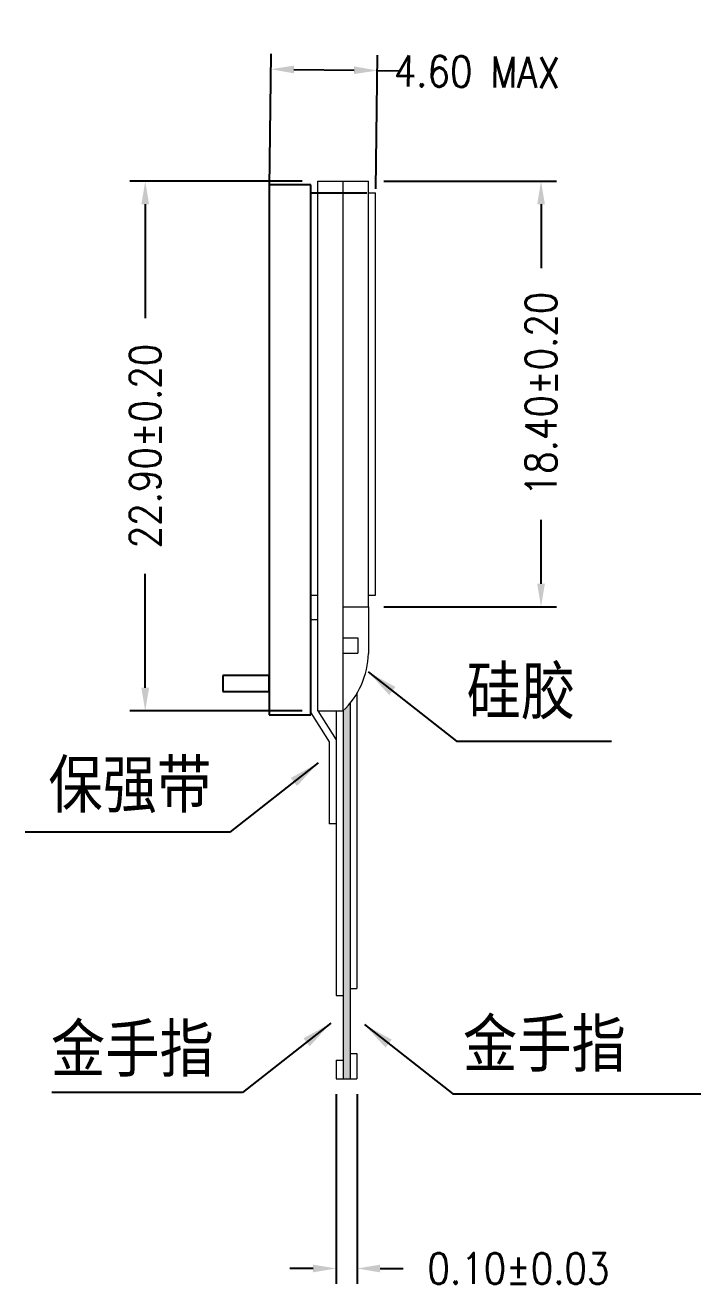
# Model space of a CAD drawing. Extents: x 612 to 1145, y -75 to 210.
# Drawn here: x 1100.9 to 1144.7, y 99.9 to 181.8 of the extents above; entities that cross this region are included whole.
import ezdxf

# ---------------------------------------------------------------- set-up
doc = ezdxf.new("R2010")
doc.units = 0
doc.layers.get('0').update_dxf_attribs({"linetype": 'CONTINUOUS'})
doc.layers.get('DEFPOINTS').update_dxf_attribs({"linetype": 'CONTINUOUS'})
doc.layers.add('Note', color=7, linetype='CONTINUOUS')
doc.layers.add('粗实线', color=7, linetype='CONTINUOUS', lineweight=18)
doc.layers.add('细实线', color=7, linetype='CONTINUOUS', lineweight=9)
doc.styles.get("Standard").update_dxf_attribs({"font": 'romans.shx', "width": 0.85})
doc.dimstyles.get("Standard").update_dxf_attribs({"dimtxt": 0.18, "dimasz": 0.18, "dimexe": 0.18, "dimexo": 0.0625, "dimgap": 0.09, "dimtad": 0, "dimtih": 1, "dimtoh": 1, "dimdec": 4, "dimzin": 0, "dimdsep": 46, "dimtxsty": 'Standard', "dimcen": 0.09, "dimadec": 0, "dimazin": 0, "dimtfac": 1, "dimtdec": 4, "dimtofl": 0, "dimtmove": 0, "dimatfit": 3, "dimfxl": 1, "dimtolj": 1, "dimtzin": 0, "dimarcsym": 0})
doc.dimstyles.new('STANDARD$0', dxfattribs={"dimtxt": 2, "dimasz": 1, "dimexe": 0.3, "dimexo": 0, "dimgap": 0.3, "dimtad": 0, "dimzin": 9, "dimdsep": 46, "dimtxsty": 'Standard', "dimcen": 0, "dimclrd": 256, "dimclre": 256, "dimclrt": 256, "dimadec": 1, "dimazin": 2, "dimtp": 0.2, "dimtm": 0.2, "dimtfac": 0.5, "dimtmove": 0, "dimatfit": 3, "dimfxl": 1, "dimarcsym": 0})

# ---------------------------------------------------------------- blocks, each defined once
blk = doc.blocks.new('*D93')
at = {"layer": 'DEFPOINTS', "color": 0}
for p in [(1119.882, 171.674), (1108.691, 137.324), (1119.882, 137.324)]:
    blk.add_point(p, dxfattribs=at)
at = {"layer": '细实线', "color": 0, "lineweight": -2}
for p, q in [((1118.882, 171.674), (1107.691, 171.674)), ((1108.691, 170.174), (1108.691, 162.785)), ((1108.691, 138.824), (1108.691, 146.213)), ((1118.882, 137.324), (1107.691, 137.324))]:
    blk.add_line(p, q, dxfattribs=at)
at = {"layer": '细实线', "color": 0}
for points in [[(1108.441, 170.174), (1108.941, 170.174), (1108.691, 171.674)], [(1108.441, 138.824), (1108.941, 138.824), (1108.691, 137.324)]]:
    blk.add_solid(points, dxfattribs=at)
at = {"layer": '细实线', "color": 0, "insert": (1108.691, 154.499), "char_height": 2, "attachment_point": 5, "rotation": 90}
blk.add_mtext('\\A1;22.90%%P0.20', dxfattribs=at)
blk = doc.blocks.new('*D94')
at = {"layer": 'DEFPOINTS', "color": 0}
for p in [(1123.182, 171.674), (1123.182, 144.074), (1134.372, 144.074)]:
    blk.add_point(p, dxfattribs=at)
at = {"layer": '细实线', "color": 0, "lineweight": -2}
for p, q in [((1124.182, 171.674), (1135.372, 171.674)), ((1134.372, 170.174), (1134.372, 166.038)), ((1134.372, 145.574), (1134.372, 149.71)), ((1124.182, 144.074), (1135.372, 144.074))]:
    blk.add_line(p, q, dxfattribs=at)
at = {"layer": '细实线', "color": 0}
for points in [[(1134.122, 170.174), (1134.622, 170.174), (1134.372, 171.674)], [(1134.122, 145.574), (1134.622, 145.574), (1134.372, 144.074)]]:
    blk.add_solid(points, dxfattribs=at)
at = {"layer": '细实线', "color": 0, "insert": (1134.372, 157.874), "char_height": 2, "attachment_point": 5, "rotation": 90}
blk.add_mtext('\\A1;18.40%%P0.20', dxfattribs=at)
blk = doc.blocks.new('*D95')
at = {"layer": 'DEFPOINTS', "color": 0}
for p in [(1123.74, 178.845), (1116.732, 170.265), (1123.632, 170.178)]:
    blk.add_point(p, dxfattribs=at)
at = {"layer": '细实线', "color": 0, "lineweight": -2}
for p, q in [((1116.745, 171.264), (1116.853, 179.931)), ((1123.644, 171.178), (1123.753, 179.845)), ((1118.34, 178.912), (1122.24, 178.864)), ((1123.74, 178.845), (1125.24, 178.826))]:
    blk.add_line(p, q, dxfattribs=at)
at = {"layer": '细实线', "color": 0}
for points in [[(1118.344, 179.162), (1118.337, 178.662), (1116.841, 178.931)], [(1122.237, 178.614), (1122.243, 179.114), (1123.74, 178.845)]]:
    blk.add_solid(points, dxfattribs=at)
at = {"layer": '细实线', "color": 0, "ltscale": 3.026371, "insert": (1130.216, 178.764), "char_height": 2, "attachment_point": 5, "rotation": 359.28297}
blk.add_mtext('\\A1;4.60 MAX', dxfattribs=at)
blk = doc.blocks.new('*D96')
at = {"layer": 'DEFPOINTS', "color": 0}
for p in [(1121.082, 113.474), (1122.432, 113.474), (1122.432, 101.178)]:
    blk.add_point(p, dxfattribs=at)
at = {"layer": '细实线', "color": 0, "lineweight": -2}
for p, q in [((1121.082, 112.474), (1121.082, 100.178)), ((1122.432, 112.474), (1122.432, 100.178)), ((1119.582, 101.178), (1118.082, 101.178)), ((1123.932, 101.178), (1125.432, 101.178))]:
    blk.add_line(p, q, dxfattribs=at)
at = {"layer": '细实线', "color": 0}
for points in [[(1119.582, 101.428), (1119.582, 100.928), (1121.082, 101.178)], [(1123.932, 101.428), (1123.932, 100.928), (1122.432, 101.178)]]:
    blk.add_solid(points, dxfattribs=at)
at = {"layer": '细实线', "color": 0, "insert": (1132.908, 101.178), "char_height": 2, "attachment_point": 5}
blk.add_mtext('\\A1;0.10%%P0.03', dxfattribs=at)

msp = doc.modelspace()

# ---------------------------------------------------------------- hatches: boundary and pattern name
at = {"layer": '粗实线'}
msp.add_hatch(color=256, dxfattribs=at).paths.add_polyline_path([(1121.98170711, 137.82746308, -0.0308910711), (1121.53170711, 137.33755328), (1121.53170711, 113.47389099), (1121.98170711, 113.47389099)])

# ---------------------------------------------------------------- linework, layer by layer
msp.add_line((1119.43170711, 170.92389099), (1123.07189522, 170.92389099))
at = {"color": 3}
msp.add_line((1113.73262203, 139.62899529), (1113.73262203, 138.57916383), dxfattribs=at)
at = {"layer": 'Note', "color": 3, "linetype": 'ByBlock'}
for p, q in [((1116.7321405, 171.42389099), (1116.7321405, 137.0794046)), ((1119.43170711, 171.42389099), (1116.7321405, 171.42389099)), ((1119.43170711, 137.0794046), (1119.43170711, 171.42389099)), ((1116.7321405, 139.62899529), (1113.73262203, 139.62899529)), ((1116.7321405, 138.57916383), (1116.7321405, 139.62899529)), ((1113.73262203, 138.57916383), (1116.7321405, 138.57916383)), ((1116.7321405, 137.0794046), (1119.43170711, 137.0794046))]:
    msp.add_line(p, q, dxfattribs=at)
at = {"layer": '粗实线'}
for p, q in [((1119.88170711, 171.67389099), (1123.18170711, 171.67389099)), ((1119.88170711, 137.32389099), (1119.88170711, 171.67389099)), ((1121.53170711, 137.32389099), (1121.53170711, 171.67389099)), ((1123.18170711, 144.07389099), (1123.18170711, 171.67389099)), ((1119.43170711, 170.92389099), (1119.88170711, 170.92389099)), ((1119.43170711, 144.82389099), (1119.43170711, 170.92389099)), ((1123.18170711, 170.92389099), (1123.63170711, 170.92389099)), ((1123.63170711, 144.82389099), (1123.63170711, 170.92389099)), ((1119.43170711, 144.82389099), (1119.88170711, 144.82389099)), ((1123.18170711, 144.82389099), (1123.63170711, 144.82389099)), ((1121.53170711, 144.07389099), (1123.18170711, 144.07389099)), ((1123.18170711, 144.07389099), (1123.18170711, 141.05152475)), ((1119.43170711, 137.19201691), (1119.43170711, 143.22713988)), ((1119.88170711, 143.22713988), (1119.43170711, 143.22713988)), ((1121.53170711, 142.06957124), (1122.4828139, 142.06957124)), ((1122.4828139, 142.06957124), (1122.4828139, 141.06457124)), ((1121.53170711, 141.06457124), (1122.4828139, 141.06457124)), ((1122.43170711, 138.47400456), (1122.43170711, 119.32389099)), ((1121.98170711, 137.82746308), (1121.98170711, 113.47389099)), ((1119.43170711, 137.19201691), (1120.63170711, 135.32044141)), ((1119.88170711, 137.32389099), (1121.53170711, 137.32389099)), ((1119.88170711, 137.32389099), (1121.08170711, 135.45231549)), ((1121.08170711, 137.32389099), (1121.08170711, 118.87389099)), ((1121.53170711, 137.32389099), (1121.53170711, 113.47389099)), ((1120.63170711, 135.32044141), (1120.63170711, 130.00299078)), ((1121.08170711, 130.00299078), (1120.63170711, 130.00299078)), ((1121.08170711, 118.87389099), (1121.53170711, 118.87389099)), ((1121.98170711, 119.32389099), (1122.43170711, 119.32389099)), ((1121.98170711, 115.12389099), (1122.43170711, 115.12389099)), ((1122.43170711, 115.12389099), (1122.43170711, 113.47389099)), ((1121.08170711, 114.67389099), (1121.08170711, 113.47389099)), ((1121.08170711, 114.67389099), (1121.53170711, 114.67389099)), ((1121.08170711, 113.47389099), (1122.43170711, 113.47389099))]:
    msp.add_line(p, q, dxfattribs=at)
msp.add_arc((1117.79567336, 141.22086198), 5.38869509, 313.6827377676, 358.1992103589, dxfattribs=at)

# ---------------------------------------------------------------- texts
at = {"layer": '细实线', "char_height": 3.04128, "attachment_point": 1}
for s, insert, width in [('{\\fFangSong_GB2312|b0|i0|c134|p49;硅胶}', (1129.53523326, 140.16191393), 10.3797970274), ('{\\fFangSong_GB2312|b0|i0|c134|p49;保强带}', (1102.4035138, 134.10048205), 17.9019423702), ('{\\fFangSong_GB2312|b0|i0|c134|p49;金手指}', (1102.56623446, 116.9736158), 17.9019423702), ('{\\fFangSong_GB2312|b0|i0|c134|p49;金手指}', (1129.29745376, 117.29818837), 19.1965689405)]:
    msp.add_mtext(s, dxfattribs=dict(at, insert=insert, width=width))

# ---------------------------------------------------------------- dimensions: what is measured, and where the dimension line sits
at = {"layer": '细实线'}
dim = msp.add_aligned_dim(p1=(1116.7321405, 170.26451634), p2=(1123.63170711, 170.17816698), distance=8.66735387, text='<> MAX', dimstyle='Standard', override={"dimtxt": 2, "dimasz": 1.5, "dimexe": 1, "dimexo": 1, "dimgap": 1, "dimtih": 0, "dimtoh": 0, "dimdec": 2, "dimlfac": 0.666667, "dimcen": 1, "dimadec": 1, "dimfxl": 0.5}, dxfattribs=at)
dim.commit()
dim.dimension.update_dxf_attribs({"geometry": '*D95', "text_midpoint": (1130.2162595, 178.76379271)})
for base, p1, p2, picture, middle in [((1108.69147923, 137.32389099), (1119.88170711, 171.67389099), (1119.88170711, 137.32389099), '*D93', (1108.69147923, 154.49889099)), ((1134.37193499, 144.07389099), (1123.18170711, 171.67389099), (1123.18170711, 144.07389099), '*D94', (1134.37193499, 157.87389099))]:
    dim = msp.add_linear_dim(base=base, p1=p1, p2=p2, angle=90, text='<>%%P0.20', dimstyle='Standard', override={"dimtxt": 2, "dimasz": 1.5, "dimexe": 1, "dimexo": 1, "dimgap": 1, "dimtih": 0, "dimtoh": 0, "dimdec": 2, "dimlfac": 0.666667, "dimcen": 1, "dimadec": 1, "dimfxl": 0.5}, dxfattribs=at)
    dim.commit()
    dim.dimension.update_dxf_attribs({"geometry": picture, "text_midpoint": middle})
dim = msp.add_linear_dim(base=(1122.43170711, 101.17795302), p1=(1121.08170711, 113.47389099), p2=(1122.43170711, 113.47389099), text='0.10%%P0.03', dimstyle='STANDARD$0', override={"dimasz": 1.5, "dimexe": 1, "dimexo": 1, "dimgap": 1, "dimlfac": 0.666667, "dimzin": 0, "dimcen": 1, "dimclrd": 0, "dimclre": 0, "dimclrt": 0, "dimazin": 0, "dimtp": 0, "dimtm": 0, "dimtfac": 1, "dimtdec": 4, "dimtofl": 0, "dimfxl": 0.5, "dimtolj": 1, "dimtzin": 0}, dxfattribs=at)
dim.commit()
dim.dimension.update_dxf_attribs({"geometry": '*D96', "text_midpoint": (1132.90789759, 101.17795302)})

# ---------------------------------------------------------------- leaders
for points in [[(1123.14929989, 139.85310893), (1128.88483012, 135.36690053), (1138.93814438, 135.36690053)], [(1119.91025743, 133.95060373), (1114.1747272, 129.46439533), (1100.90583947, 129.46439533)], [(1120.7338403, 117.07757373), (1114.99831008, 112.59136533), (1102.63616556, 112.59136533)], [(1122.91152039, 116.98938338), (1128.64705061, 112.50317498), (1144.73625037, 112.50317498)]]:
    msp.add_leader(points, dimstyle='Standard', override={"dimasz": 2, "dimexe": 0.3, "dimgap": 0.3, "dimzin": 1, "dimtxsty": 'Standard', "dimcen": 0, "dimclrd": 256, "dimclre": 256, "dimclrt": 256, "dimadec": 1, "dimazin": 2, "dimtp": 0.2, "dimtm": 0.2, "dimtfac": 0.5, "dimtofl": 1, "dimtolj": 0, "dimtzin": 8}, dxfattribs=at)

doc.saveas('drawing.dxf')
